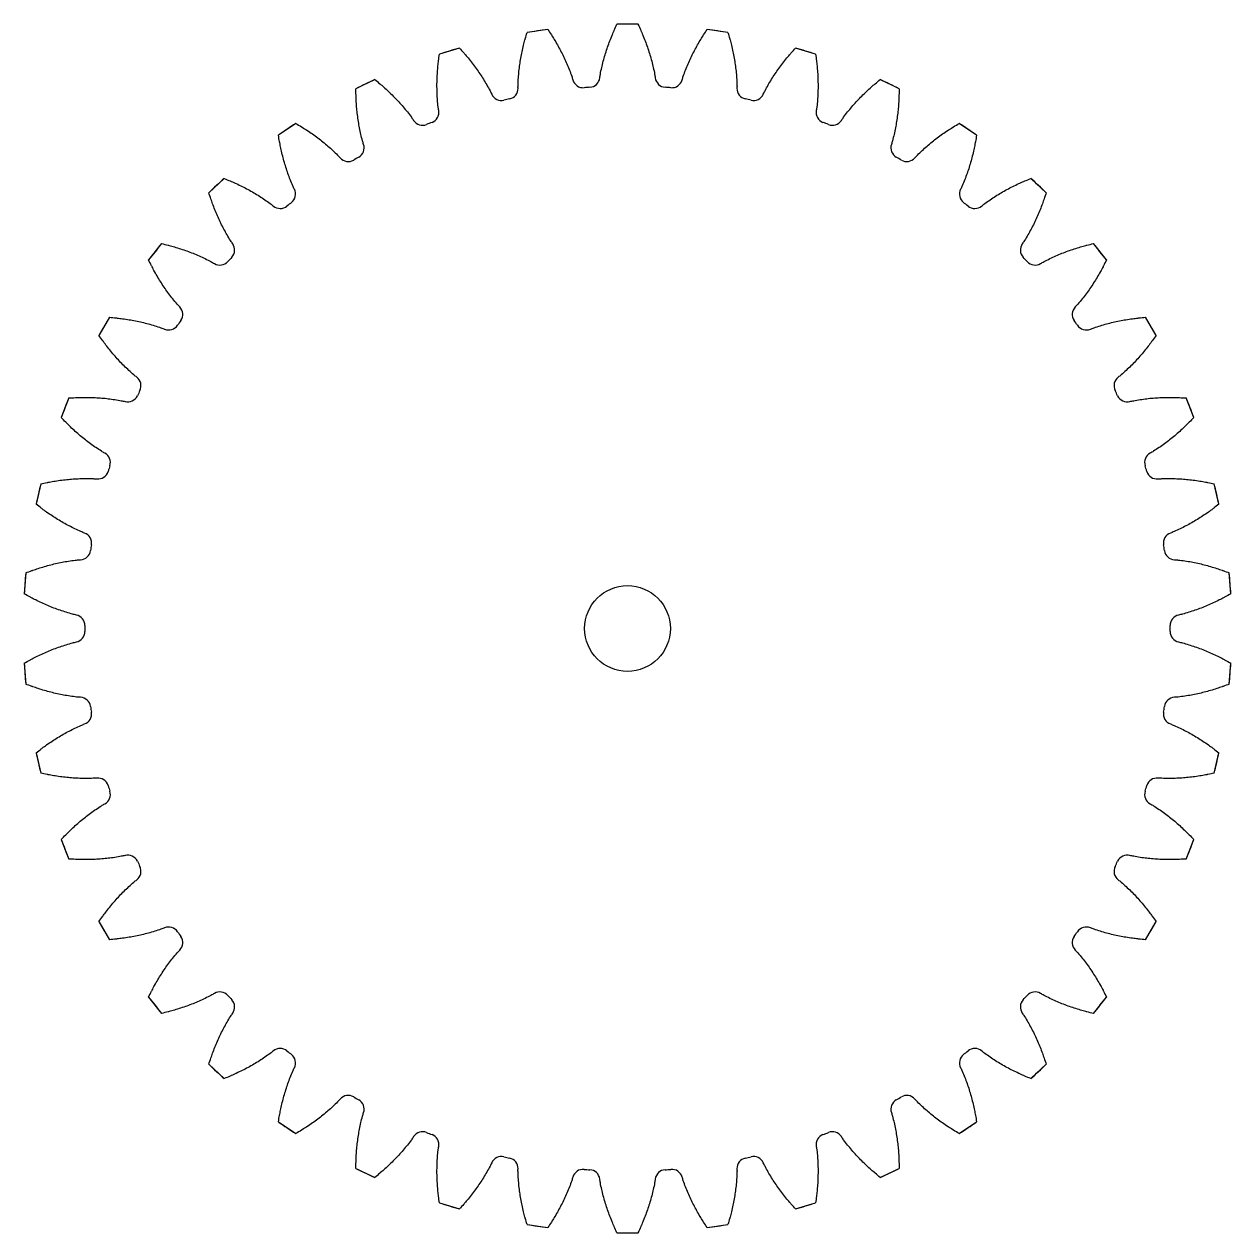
# Model space of a CAD drawing. Header units: inches. Extents: x 0.9 to 97.5, y -1.2 to 16.7.
# Drawn here: x 30.931 to 34.591, y 12.108 to 15.774 of the extents above; entities that cross this region are included whole.
import ezdxf

# ---------------------------------------------------------------- set-up
doc = ezdxf.new("R2010")
doc.units = ezdxf.units.IN
doc.header["$MEASUREMENT"] = 0

msp = doc.modelspace()

# ---------------------------------------------------------------- linework, layer by layer
at = {"color": 7, "linetype": 'Continuous'}
for p, q in [((32.793, 15.7742), (32.7293, 15.7742)), ((32.5194, 15.7585), (32.4565, 15.749)), ((33.0658, 15.749), (33.0029, 15.7585)), ((32.2513, 15.7021), (32.1904, 15.6834)), ((33.3319, 15.6834), (33.271, 15.7021)), ((31.9945, 15.6065), (31.9371, 15.5788)), ((33.5852, 15.5788), (33.5278, 15.6065)), ((31.7549, 15.4736), (31.7023, 15.4377)), ((33.8201, 15.4377), (33.7675, 15.4736)), ((31.5377, 15.3065), (31.491, 15.2632)), ((34.0313, 15.2632), (33.9846, 15.3065)), ((31.3479, 15.1089), (31.3082, 15.0591)), ((34.2142, 15.0591), (34.1745, 15.1089)), ((31.1896, 14.8852), (31.1578, 14.8301)), ((34.3646, 14.8301), (34.3327, 14.8852)), ((31.0665, 14.6405), (31.0432, 14.5812)), ((34.4791, 14.5812), (34.4559, 14.6405)), ((30.9812, 14.3801), (30.967, 14.318)), ((34.5553, 14.318), (34.5412, 14.3801)), ((30.9356, 14.1099), (30.9309, 14.0464)), ((34.5915, 14.0464), (34.5867, 14.1099)), ((30.9309, 13.8359), (30.9356, 13.7724)), ((34.5867, 13.7724), (34.5915, 13.8359)), ((30.967, 13.5643), (30.9812, 13.5022)), ((34.5412, 13.5022), (34.5553, 13.5643)), ((31.0432, 13.3011), (31.0665, 13.2418)), ((34.4559, 13.2418), (34.4791, 13.3011)), ((31.1578, 13.0522), (31.1896, 12.997)), ((34.3327, 12.997), (34.3646, 13.0522)), ((31.3082, 12.8231), (31.3479, 12.7733)), ((34.1745, 12.7733), (34.2142, 12.8231)), ((31.491, 12.6191), (31.5377, 12.5757)), ((33.9846, 12.5757), (34.0313, 12.6191)), ((31.7023, 12.4445), (31.7549, 12.4087)), ((33.7675, 12.4087), (33.8201, 12.4445)), ((31.9371, 12.3034), (31.9945, 12.2758)), ((33.5278, 12.2758), (33.5852, 12.3034)), ((32.1904, 12.1989), (32.2513, 12.1801)), ((33.271, 12.1801), (33.3319, 12.1989)), ((32.4565, 12.1333), (32.5194, 12.1238)), ((32.7293, 12.1081), (32.793, 12.1081)), ((33.0029, 12.1238), (33.0658, 12.1333))]:
    msp.add_line(p, q, dxfattribs=at)
msp.add_circle((32.7612, 13.9411), 0.13)
for centre, radius, start, end in [((32.7612, 13.9411), 1.8333, 89.005, 90.995), ((32.7612, 13.9411), 1.8333, 97.5764, 99.5664), ((32.7612, 13.9411), 1.8333, 80.4336, 82.4236), ((32.7612, 13.9411), 1.8333, 106.1478, 108.1379), ((32.7612, 13.9411), 1.8333, 71.8621, 73.8522), ((32.7612, 13.9411), 1.8333, 114.7193, 116.7093), ((32.6267, 15.6142), 0.0325, 196.0346, 274.5952), ((32.6448, 15.6156), 0.0325, 273.9762, 352.5368), ((32.8776, 15.6156), 0.0325, 187.4632, 266.0238), ((32.8956, 15.6142), 0.0325, 265.4048, 343.9654), ((32.7612, 13.9411), 1.8333, 63.2907, 65.2807), ((32.3788, 15.5755), 0.0325, 204.6061, 283.1667), ((32.7612, 13.9411), 1.646, 102.5476, 103.1667), ((32.3965, 15.5795), 0.0325, 282.5476, 1.1082), ((32.7612, 13.9411), 1.646, 93.9762, 94.5952), ((32.7612, 13.9411), 1.646, 85.4048, 86.0238), ((33.1258, 15.5795), 0.0325, 178.8918, 257.4524), ((32.7612, 13.9411), 1.646, 76.8333, 77.4524), ((33.1435, 15.5755), 0.0325, 256.8333, 335.3939), ((32.1564, 15.5069), 0.0325, 291.119, 9.6797), ((33.3659, 15.5069), 0.0325, 170.3203, 248.881), ((32.7612, 13.9411), 1.8333, 123.2907, 125.2807), ((32.1395, 15.5003), 0.0325, 213.1775, 291.7381), ((32.7612, 13.9411), 1.646, 111.119, 111.7381), ((32.7612, 13.9411), 1.646, 68.2619, 68.881), ((33.3828, 15.5003), 0.0325, 248.2619, 326.8225), ((32.7612, 13.9411), 1.8333, 54.7193, 56.7093), ((31.9298, 15.3993), 0.0325, 299.6905, 18.2511), ((33.5926, 15.3993), 0.0325, 161.7489, 240.3095), ((31.9141, 15.3902), 0.0325, 221.7489, 300.3095), ((32.7612, 13.9411), 1.646, 119.6905, 120.3095), ((32.7612, 13.9411), 1.646, 59.6905, 60.3095), ((33.6083, 15.3902), 0.0325, 239.6905, 318.2511), ((32.7612, 13.9411), 1.8333, 131.8621, 133.8522), ((32.7612, 13.9411), 1.8333, 46.1478, 48.1379), ((31.7217, 15.2591), 0.0325, 308.2619, 26.8225), ((33.8006, 15.2591), 0.0325, 153.1775, 231.7381), ((31.7076, 15.2478), 0.0325, 230.3203, 308.881), ((32.7612, 13.9411), 1.646, 128.2619, 128.881), ((32.7612, 13.9411), 1.646, 51.119, 51.7381), ((33.8148, 15.2478), 0.0325, 231.119, 309.6797), ((32.7612, 13.9411), 1.8333, 140.4336, 142.4236), ((31.5369, 15.0894), 0.0325, 316.8333, 35.3939), ((33.9854, 15.0894), 0.0325, 144.6061, 223.1667), ((32.7612, 13.9411), 1.8333, 37.5764, 39.5664), ((31.5246, 15.0761), 0.0325, 238.8918, 317.4524), ((32.7612, 13.9411), 1.646, 136.8333, 137.4524), ((32.7612, 13.9411), 1.646, 42.5476, 43.1667), ((33.9977, 15.0761), 0.0325, 222.5476, 301.1082), ((31.3795, 14.8941), 0.0325, 325.4048, 43.9654), ((34.1429, 14.8941), 0.0325, 136.0346, 214.5952), ((32.7612, 13.9411), 1.8333, 149.005, 150.995), ((31.3692, 14.8792), 0.0325, 247.4632, 326.0238), ((32.7612, 13.9411), 1.646, 145.4048, 146.0238), ((32.7612, 13.9411), 1.646, 33.9762, 34.5952), ((34.1531, 14.8792), 0.0325, 213.9762, 292.5368), ((32.7612, 13.9411), 1.8333, 29.005, 30.995), ((31.2528, 14.6776), 0.0325, 333.9762, 52.5368), ((34.2695, 14.6776), 0.0325, 127.4632, 206.0238), ((32.7612, 13.9411), 1.8333, 157.5764, 159.5664), ((31.245, 14.6612), 0.0325, 256.0346, 334.5952), ((32.7612, 13.9411), 1.646, 153.9762, 154.5952), ((32.7612, 13.9411), 1.646, 25.4048, 26.0238), ((34.2774, 14.6612), 0.0325, 205.4048, 283.9654), ((32.7612, 13.9411), 1.8333, 20.4336, 22.4236), ((31.1599, 14.4445), 0.0325, 342.5476, 61.1082), ((34.3624, 14.4445), 0.0325, 118.8918, 197.4524), ((31.1546, 14.4272), 0.0325, 264.6061, 343.1667), ((32.7612, 13.9411), 1.646, 162.5476, 163.1667), ((32.7612, 13.9411), 1.646, 16.8333, 17.4524), ((34.3677, 14.4272), 0.0325, 196.8333, 275.3939), ((32.7612, 13.9411), 1.8333, 166.1478, 168.1379), ((32.7612, 13.9411), 1.8333, 11.8621, 13.8522), ((31.1028, 14.2003), 0.0325, 351.119, 69.6797), ((34.4195, 14.2003), 0.0325, 110.3203, 188.881), ((32.7612, 13.9411), 1.646, 171.119, 171.7381), ((32.7612, 13.9411), 1.646, 8.2619, 8.881), ((31.1001, 14.1823), 0.0325, 273.1775, 351.7381), ((34.4222, 14.1823), 0.0325, 188.2619, 266.8225), ((32.7612, 13.9411), 1.8333, 174.7193, 176.7093), ((32.7612, 13.9411), 1.8333, 3.2907, 5.2807), ((31.0827, 13.9502), 0.0325, 359.6905, 78.2511), ((34.4396, 13.9502), 0.0325, 101.7489, 180.3095), ((32.7612, 13.9411), 1.646, 179.6905, 180.3095), ((32.7612, 13.9411), 1.646, 359.6905, 0.3095), ((31.0827, 13.9321), 0.0325, 281.7489, 0.3095), ((34.4396, 13.9321), 0.0325, 179.6905, 258.2511), ((32.7612, 13.9411), 1.8333, 183.2907, 185.2807), ((32.7612, 13.9411), 1.8333, 354.7193, 356.7093), ((31.1001, 13.6999), 0.0325, 8.2619, 86.8225), ((34.4222, 13.6999), 0.0325, 93.1775, 171.7381), ((31.1028, 13.682), 0.0325, 290.3203, 8.881), ((32.7612, 13.9411), 1.646, 188.2619, 188.881), ((34.4195, 13.682), 0.0325, 171.119, 249.6797), ((32.7612, 13.9411), 1.646, 351.119, 351.7381), ((32.7612, 13.9411), 1.8333, 191.8621, 193.8522), ((32.7612, 13.9411), 1.8333, 346.1478, 348.1379), ((31.1546, 13.4551), 0.0325, 16.8333, 95.3939), ((32.7612, 13.9411), 1.646, 196.8333, 197.4524), ((32.7612, 13.9411), 1.646, 342.5476, 343.1667), ((34.3677, 13.4551), 0.0325, 84.6061, 163.1667), ((31.1599, 13.4377), 0.0325, 298.8918, 17.4524), ((34.3624, 13.4377), 0.0325, 162.5476, 241.1082), ((32.7612, 13.9411), 1.8333, 200.4336, 202.4236), ((32.7612, 13.9411), 1.8333, 337.5764, 339.5664), ((31.245, 13.221), 0.0325, 25.4048, 103.9654), ((34.2774, 13.221), 0.0325, 76.0346, 154.5952), ((31.2528, 13.2047), 0.0325, 307.4632, 26.0238), ((32.7612, 13.9411), 1.646, 205.4048, 206.0238), ((34.2695, 13.2047), 0.0325, 153.9762, 232.5368), ((32.7612, 13.9411), 1.646, 333.9762, 334.5952), ((32.7612, 13.9411), 1.8333, 209.005, 210.995), ((31.3692, 13.0031), 0.0325, 33.9762, 112.5368), ((32.7612, 13.9411), 1.646, 213.9762, 214.5952), ((32.7612, 13.9411), 1.646, 325.4048, 326.0238), ((34.1531, 13.0031), 0.0325, 67.4632, 146.0238), ((32.7612, 13.9411), 1.8333, 329.005, 330.995), ((31.3795, 12.9881), 0.0325, 316.0346, 34.5952), ((34.1429, 12.9881), 0.0325, 145.4048, 223.9654), ((31.5246, 12.8061), 0.0325, 42.5476, 121.1082), ((33.9977, 12.8061), 0.0325, 58.8918, 137.4524), ((32.7612, 13.9411), 1.8333, 217.5764, 219.5664), ((32.7612, 13.9411), 1.646, 222.5476, 223.1667), ((31.5369, 12.7928), 0.0325, 324.6061, 43.1667), ((33.9854, 12.7928), 0.0325, 136.8333, 215.3939), ((32.7612, 13.9411), 1.646, 316.8333, 317.4524), ((32.7612, 13.9411), 1.8333, 320.4336, 322.4236), ((31.7076, 12.6345), 0.0325, 51.119, 129.6797), ((32.7612, 13.9411), 1.646, 231.119, 231.7381), ((32.7612, 13.9411), 1.646, 308.2619, 308.881), ((33.8148, 12.6345), 0.0325, 50.3203, 128.881), ((32.7612, 13.9411), 1.8333, 226.1478, 228.1379), ((31.7217, 12.6232), 0.0325, 333.1775, 51.7381), ((33.8006, 12.6232), 0.0325, 128.2619, 206.8225), ((32.7612, 13.9411), 1.8333, 311.8621, 313.8522), ((31.9141, 12.4921), 0.0325, 59.6905, 138.2511), ((32.7612, 13.9411), 1.646, 239.6905, 240.3095), ((31.9298, 12.483), 0.0325, 341.7489, 60.3095), ((33.5926, 12.483), 0.0325, 119.6905, 198.2511), ((32.7612, 13.9411), 1.646, 299.6905, 300.3095), ((33.6083, 12.4921), 0.0325, 41.7489, 120.3095), ((32.7612, 13.9411), 1.8333, 234.7193, 236.7093), ((32.7612, 13.9411), 1.8333, 303.2907, 305.2807), ((32.1395, 12.382), 0.0325, 68.2619, 146.8225), ((32.7612, 13.9411), 1.646, 248.2619, 248.881), ((32.1564, 12.3754), 0.0325, 350.3203, 68.881), ((33.3659, 12.3754), 0.0325, 111.119, 189.6797), ((32.7612, 13.9411), 1.646, 291.119, 291.7381), ((33.3828, 12.382), 0.0325, 33.1775, 111.7381), ((32.3788, 12.3068), 0.0325, 76.8333, 155.3939), ((32.7612, 13.9411), 1.646, 256.8333, 257.4524), ((32.3965, 12.3027), 0.0325, 358.8918, 77.4524), ((33.1258, 12.3027), 0.0325, 102.5476, 181.1082), ((32.7612, 13.9411), 1.646, 282.5476, 283.1667), ((33.1435, 12.3068), 0.0325, 24.6061, 103.1667), ((32.7612, 13.9411), 1.8333, 243.2907, 245.2807), ((32.6267, 12.268), 0.0325, 85.4048, 163.9654), ((32.7612, 13.9411), 1.646, 265.4048, 266.0238), ((32.6448, 12.2667), 0.0325, 7.4632, 86.0238), ((32.8776, 12.2667), 0.0325, 93.9762, 172.5368), ((32.7612, 13.9411), 1.646, 273.9762, 274.5952), ((32.8956, 12.268), 0.0325, 16.0346, 94.5952), ((32.7612, 13.9411), 1.8333, 294.7193, 296.7093), ((32.7612, 13.9411), 1.8333, 251.8621, 253.8522), ((32.7612, 13.9411), 1.8333, 286.1478, 288.1379), ((32.7612, 13.9411), 1.8333, 260.4336, 262.4236), ((32.7612, 13.9411), 1.8333, 269.005, 270.995), ((32.7612, 13.9411), 1.8333, 277.5764, 279.5664)]:
    msp.add_arc(centre, radius, start, end, dxfattribs=at)
for points, start_tangent, end_tangent in [([(32.7198, 15.7532), (32.721, 15.756), (32.7293, 15.7742)], (0.004627, 0.010581), (0.004916, 0.010449)), ([(32.793, 15.7742), (32.8013, 15.756), (32.8026, 15.7532)], (0.004916, -0.010449), (0.004627, -0.010581)), ([(32.4502, 15.7267), (32.451, 15.7298), (32.4565, 15.749)], (0.002998, 0.011152), (0.003304, 0.011065)), ([(32.5194, 15.7585), (32.5304, 15.7417), (32.532, 15.7391)], (0.006419, -0.0096), (0.006152, -0.009773)), ([(32.532, 15.7391), (32.5408, 15.7247), (32.5509, 15.7075), (32.5603, 15.6899), (32.5692, 15.672), (32.5774, 15.6538), (32.585, 15.6353), (32.5919, 15.6166), (32.5955, 15.6053)], (0.039559, -0.062844), (0.020518, -0.071392)), ([(32.677, 15.6114), (32.6788, 15.6231), (32.6829, 15.6426), (32.6876, 15.662), (32.6931, 15.6812), (32.6991, 15.7003), (32.7059, 15.7191), (32.7132, 15.7376), (32.7198, 15.7532)], (0.009648, 0.073652), (0.02975, 0.068038)), ([(32.8026, 15.7532), (32.8091, 15.7376), (32.8165, 15.7191), (32.8232, 15.7003), (32.8293, 15.6812), (32.8347, 15.662), (32.8394, 15.6426), (32.8435, 15.6231), (32.8453, 15.6114)], (0.02975, -0.068038), (0.009648, -0.073652)), ([(32.9269, 15.6053), (32.9304, 15.6166), (32.9374, 15.6353), (32.9449, 15.6538), (32.9532, 15.672), (32.962, 15.6899), (32.9715, 15.7075), (32.9815, 15.7247), (32.9903, 15.7391)], (0.020518, 0.071392), (0.039559, 0.062844)), ([(32.9903, 15.7391), (32.992, 15.7417), (33.0029, 15.7585)], (0.006152, 0.009773), (0.006419, 0.0096)), ([(33.0658, 15.749), (33.0713, 15.7298), (33.0722, 15.7267)], (0.003304, -0.011065), (0.002998, -0.011152)), ([(32.2513, 15.7021), (32.2646, 15.6872), (32.2666, 15.6849)], (0.007778, -0.008536), (0.00754, -0.008747)), ([(32.429, 15.5802), (32.4291, 15.592), (32.4302, 15.612), (32.432, 15.6318), (32.4345, 15.6517), (32.4377, 15.6714), (32.4415, 15.691), (32.446, 15.7104), (32.4502, 15.7267)], (-0.001437, 0.074268), (0.019277, 0.071712)), ([(33.0722, 15.7267), (33.0764, 15.7104), (33.0808, 15.691), (33.0847, 15.6714), (33.0879, 15.6517), (33.0904, 15.6318), (33.0922, 15.612), (33.0933, 15.592), (33.0933, 15.5802)], (0.019277, -0.071712), (-0.001437, -0.074268)), ([(33.2557, 15.6849), (33.2578, 15.6872), (33.271, 15.7021)], (0.00754, 0.008747), (0.007778, 0.008536)), ([(32.1884, 15.5124), (32.1867, 15.5241), (32.1848, 15.544), (32.1837, 15.5639), (32.1832, 15.5839), (32.1834, 15.6038), (32.1843, 15.6238), (32.1858, 15.6437), (32.1875, 15.6605)], (-0.01249, 0.073224), (0.008374, 0.073784)), ([(32.1875, 15.6605), (32.1879, 15.6636), (32.1904, 15.6834)], (0.001302, 0.011475), (0.001618, 0.011434)), ([(32.2666, 15.6849), (32.2775, 15.672), (32.2899, 15.6564), (32.3019, 15.6404), (32.3133, 15.624), (32.3242, 15.6072), (32.3344, 15.5901), (32.3441, 15.5726), (32.3493, 15.562)], (0.048483, -0.056246), (0.030929, -0.067536)), ([(33.1731, 15.562), (33.1783, 15.5726), (33.1879, 15.5901), (33.1981, 15.6072), (33.209, 15.624), (33.2204, 15.6404), (33.2324, 15.6564), (33.2449, 15.672), (33.2557, 15.6849)], (0.030929, 0.067536), (0.048483, 0.056246)), ([(33.3319, 15.6834), (33.3345, 15.6636), (33.3348, 15.6605)], (0.001618, -0.011434), (0.001302, -0.011475)), ([(33.3348, 15.6605), (33.3365, 15.6437), (33.3381, 15.6238), (33.3389, 15.6038), (33.3392, 15.5839), (33.3387, 15.5639), (33.3375, 15.544), (33.3356, 15.5241), (33.3339, 15.5124)], (0.008374, -0.073784), (-0.01249, -0.073224)), ([(31.9945, 15.6065), (32.0099, 15.5937), (32.0122, 15.5917)], (0.008963, -0.007281), (0.008759, -0.007526)), ([(32.0122, 15.5917), (32.0249, 15.5805), (32.0396, 15.567), (32.0538, 15.553), (32.0675, 15.5385), (32.0807, 15.5235), (32.0934, 15.5081), (32.1056, 15.4922), (32.1123, 15.4825)], (0.056325, -0.048392), (0.040649, -0.062172)), ([(33.41, 15.4825), (33.4168, 15.4922), (33.4289, 15.5081), (33.4416, 15.5235), (33.4548, 15.5385), (33.4685, 15.553), (33.4828, 15.567), (33.4974, 15.5805), (33.5101, 15.5917)], (0.040649, 0.062172), (0.056325, 0.048392)), ([(33.5101, 15.5917), (33.5125, 15.5937), (33.5278, 15.6065)], (0.008759, 0.007526), (0.008963, 0.007281)), ([(31.9377, 15.5558), (31.9376, 15.5589), (31.9371, 15.5788)], (-0.000422, 0.011541), (-0.000104, 0.011548)), ([(31.9606, 15.4094), (31.9572, 15.4208), (31.9524, 15.4402), (31.9483, 15.4597), (31.9448, 15.4794), (31.942, 15.4991), (31.9399, 15.519), (31.9385, 15.5389), (31.9377, 15.5558)], (-0.023264, 0.070545), (-0.002717, 0.074208)), ([(33.5847, 15.5558), (33.5839, 15.5389), (33.5824, 15.519), (33.5803, 15.4991), (33.5775, 15.4794), (33.5741, 15.4597), (33.5699, 15.4402), (33.5651, 15.4208), (33.5617, 15.4094)], (-0.002717, -0.074208), (-0.023264, -0.070545)), ([(33.5852, 15.5788), (33.5848, 15.5589), (33.5847, 15.5558)], (-0.000104, -0.011548), (-0.000422, -0.011541)), ([(31.7549, 15.4736), (31.772, 15.4633), (31.7746, 15.4616)], (0.009948, -0.005864), (0.009783, -0.006136)), ([(33.7477, 15.4616), (33.7504, 15.4633), (33.7675, 15.4736)], (0.009783, 0.006136), (0.009948, 0.005864)), ([(31.7062, 15.415), (31.7056, 15.4181), (31.7023, 15.4377)], (-0.002138, 0.011349), (-0.001824, 0.011403)), ([(31.7746, 15.4616), (31.7888, 15.4525), (31.8053, 15.4413), (31.8215, 15.4295), (31.8372, 15.4172), (31.8525, 15.4044), (31.8674, 15.3911), (31.8817, 15.3772), (31.8898, 15.3686)], (0.062908, -0.039457), (0.049462, -0.055419)), ([(33.6325, 15.3686), (33.6406, 15.3772), (33.655, 15.3911), (33.6698, 15.4044), (33.6851, 15.4172), (33.7009, 15.4295), (33.717, 15.4413), (33.7335, 15.4525), (33.7477, 15.4616)], (0.049462, 0.055419), (0.062908, 0.039457)), ([(33.8201, 15.4377), (33.8167, 15.4181), (33.8161, 15.415)], (-0.001824, -0.011403), (-0.002138, -0.011349)), ([(31.7507, 15.2737), (31.7457, 15.2844), (31.738, 15.3029), (31.731, 15.3216), (31.7247, 15.3405), (31.719, 15.3597), (31.7139, 15.379), (31.7095, 15.3985), (31.7062, 15.415)], (-0.033518, 0.066289), (-0.013746, 0.072975)), ([(33.8161, 15.415), (33.8128, 15.3985), (33.8084, 15.379), (33.8034, 15.3597), (33.7977, 15.3405), (33.7913, 15.3216), (33.7843, 15.3029), (33.7767, 15.2844), (33.7716, 15.2737)], (-0.013746, -0.072975), (-0.033518, -0.066289)), ([(31.5377, 15.3065), (31.5561, 15.2988), (31.559, 15.2976)], (0.010711, -0.004316), (0.010589, -0.00461)), ([(31.559, 15.2976), (31.5744, 15.2907), (31.5924, 15.2821), (31.6101, 15.2728), (31.6275, 15.263), (31.6446, 15.2526), (31.6612, 15.2417), (31.6775, 15.2301), (31.6868, 15.2227)], (0.068086, -0.02964), (0.057169, -0.047428)), ([(33.8355, 15.2227), (33.8448, 15.2301), (33.8611, 15.2417), (33.8778, 15.2526), (33.8948, 15.263), (33.9122, 15.2728), (33.9299, 15.2821), (33.9479, 15.2907), (33.9633, 15.2976)], (0.057169, 0.047428), (0.068086, 0.02964)), ([(33.9633, 15.2976), (33.9662, 15.2988), (33.9846, 15.3065)], (0.010589, 0.00461), (0.010711, 0.004316)), ([(31.4983, 15.2413), (31.4973, 15.2442), (31.491, 15.2632)], (-0.003805, 0.010903), (-0.003503, 0.011004)), ([(34.0313, 15.2632), (34.025, 15.2442), (34.024, 15.2413)], (-0.003503, -0.011004), (-0.003805, -0.010903)), ([(31.5634, 15.1083), (31.5568, 15.1181), (31.5465, 15.1352), (31.5368, 15.1526), (31.5277, 15.1704), (31.5192, 15.1885), (31.5113, 15.2068), (31.5041, 15.2254), (31.4983, 15.2413)], (-0.043023, 0.060553), (-0.024469, 0.070111)), ([(34.024, 15.2413), (34.0183, 15.2254), (34.011, 15.2068), (34.0031, 15.1885), (33.9947, 15.1704), (33.9856, 15.1526), (33.9759, 15.1352), (33.9655, 15.1181), (33.9589, 15.1083)], (-0.024469, -0.070111), (-0.043023, -0.060553)), ([(31.3479, 15.1089), (31.3672, 15.1041), (31.3703, 15.1033)], (0.011235, -0.002671), (0.011157, -0.00298)), ([(34.1521, 15.1033), (34.1551, 15.1041), (34.1745, 15.1089)], (0.011157, 0.00298), (0.011235, 0.002671)), ([(31.3703, 15.1033), (31.3865, 15.0987), (31.4056, 15.0929), (31.4245, 15.0864), (31.4432, 15.0793), (31.4616, 15.0716), (31.4797, 15.0632), (31.4975, 15.0542), (31.5078, 15.0483)], (0.071743, -0.019161), (0.063599, -0.038378)), ([(34.0145, 15.0483), (34.0248, 15.0542), (34.0426, 15.0632), (34.0608, 15.0716), (34.0792, 15.0793), (34.0978, 15.0864), (34.1167, 15.0929), (34.1358, 15.0987), (34.1521, 15.1033)], (0.063599, 0.038378), (0.071743, 0.019161)), ([(31.3187, 15.0386), (31.3172, 15.0413), (31.3082, 15.0591)], (-0.005388, 0.010214), (-0.005104, 0.010359)), ([(31.4028, 14.9167), (31.3948, 14.9254), (31.3821, 14.9408), (31.3699, 14.9566), (31.3582, 14.9728), (31.3471, 14.9894), (31.3366, 15.0064), (31.3267, 15.0237), (31.3187, 15.0386)], (-0.051568, 0.053465), (-0.034645, 0.065681)), ([(34.2037, 15.0386), (34.1956, 15.0237), (34.1857, 15.0064), (34.1752, 14.9894), (34.1641, 14.9728), (34.1525, 14.9566), (34.1403, 14.9408), (34.1275, 14.9254), (34.1195, 14.9167)], (-0.034645, -0.065681), (-0.051568, -0.053465)), ([(34.2142, 15.0591), (34.2051, 15.0413), (34.2037, 15.0386)], (-0.005104, -0.010359), (-0.005388, -0.010214)), ([(31.1896, 14.8852), (31.2095, 14.8833), (31.2126, 14.883)], (0.011507, -0.000967), (0.011477, -0.001284)), ([(31.2126, 14.883), (31.2293, 14.8809), (31.2491, 14.878), (31.2687, 14.8744), (31.2882, 14.8702), (31.3076, 14.8653), (31.3268, 14.8597), (31.3457, 14.8534), (31.3568, 14.8491)], (0.073798, -0.008255), (0.068609, -0.02847)), ([(34.1656, 14.8491), (34.1766, 14.8534), (34.1956, 14.8597), (34.2147, 14.8653), (34.2341, 14.8702), (34.2536, 14.8744), (34.2733, 14.878), (34.293, 14.8809), (34.3097, 14.883)], (0.068609, 0.02847), (0.073798, 0.008255)), ([(34.3097, 14.883), (34.3128, 14.8833), (34.3327, 14.8852)], (0.011477, 0.001284), (0.011507, 0.000967)), ([(31.1712, 14.8113), (31.1694, 14.8138), (31.1578, 14.8301)], (-0.00685, 0.009297), (-0.006591, 0.009482)), ([(34.3646, 14.8301), (34.353, 14.8138), (34.3511, 14.8113)], (-0.006591, -0.009482), (-0.00685, -0.009297)), ([(31.2726, 14.7034), (31.2634, 14.7108), (31.2485, 14.7241), (31.2341, 14.7379), (31.2201, 14.7522), (31.2067, 14.767), (31.1938, 14.7822), (31.1814, 14.7978), (31.1712, 14.8113)], (-0.05896, 0.045182), (-0.044048, 0.059784)), ([(34.3511, 14.8113), (34.341, 14.7978), (34.3286, 14.7822), (34.3156, 14.767), (34.3022, 14.7522), (34.2883, 14.7379), (34.2738, 14.7241), (34.2589, 14.7108), (34.2497, 14.7034)], (-0.044048, -0.059784), (-0.05896, -0.045182)), ([(31.0665, 14.6405), (31.0864, 14.6415), (31.0895, 14.6417)], (0.011523, 0.000759), (0.01154, 0.000441)), ([(31.0895, 14.6417), (31.1064, 14.6421), (31.1263, 14.6422), (31.1463, 14.6415), (31.1662, 14.6403), (31.1861, 14.6383), (31.2059, 14.6356), (31.2256, 14.6322), (31.2371, 14.6297)], (0.074204, 0.002837), (0.072086, -0.017927)), ([(34.2852, 14.6297), (34.2968, 14.6322), (34.3164, 14.6356), (34.3362, 14.6383), (34.3561, 14.6403), (34.376, 14.6415), (34.396, 14.6422), (34.416, 14.6421), (34.4328, 14.6417)], (0.072086, 0.017927), (0.074204, -0.002837)), ([(34.4328, 14.6417), (34.4359, 14.6415), (34.4559, 14.6405)], (0.01154, -0.000441), (0.011523, -0.000759)), ([(31.0593, 14.5646), (31.0571, 14.5668), (31.0432, 14.5812)], (-0.008159, 0.008173), (-0.007931, 0.008394)), ([(31.1756, 14.473), (31.1654, 14.479), (31.1487, 14.4899), (31.1324, 14.5014), (31.1165, 14.5135), (31.101, 14.5261), (31.0859, 14.5392), (31.0713, 14.5528), (31.0593, 14.5646)], (-0.065036, 0.03589), (-0.052466, 0.052551)), ([(34.4631, 14.5646), (34.451, 14.5528), (34.4364, 14.5392), (34.4214, 14.5261), (34.4059, 14.5135), (34.39, 14.5014), (34.3736, 14.4899), (34.3569, 14.479), (34.3467, 14.473)], (-0.052466, -0.052551), (-0.065036, -0.03589)), ([(34.4791, 14.5812), (34.4653, 14.5668), (34.4631, 14.5646)], (-0.007931, -0.008394), (-0.008159, -0.008173)), ([(30.9812, 14.3801), (31.0007, 14.3841), (31.0038, 14.3847)], (0.011281, 0.002468), (0.011345, 0.002156)), ([(31.0038, 14.3847), (31.0204, 14.3877), (31.0401, 14.3907), (31.0599, 14.393), (31.0798, 14.3947), (31.0998, 14.3957), (31.1197, 14.3961), (31.1397, 14.3957), (31.1515, 14.3948)], (0.072952, 0.013864), (0.073953, -0.006983)), ([(34.3708, 14.3948), (34.3826, 14.3957), (34.4026, 14.3961), (34.4226, 14.3957), (34.4425, 14.3947), (34.4624, 14.393), (34.4822, 14.3907), (34.502, 14.3877), (34.5186, 14.3847)], (0.073953, 0.006983), (0.072952, -0.013864)), ([(34.5186, 14.3847), (34.5216, 14.3841), (34.5412, 14.3801)], (0.011345, -0.002156), (0.011281, -0.002468)), ([(30.9854, 14.304), (30.9829, 14.3059), (30.967, 14.318)], (-0.009286, 0.006865), (-0.009093, 0.007118)), ([(31.1141, 14.2307), (31.1031, 14.2351), (31.0849, 14.2434), (31.0671, 14.2524), (31.0495, 14.2619), (31.0323, 14.2721), (31.0155, 14.2829), (30.999, 14.2941), (30.9854, 14.304)], (-0.069659, 0.025796), (-0.059712, 0.044144)), ([(34.537, 14.304), (34.5233, 14.2941), (34.5068, 14.2829), (34.49, 14.2721), (34.4728, 14.2619), (34.4553, 14.2524), (34.4374, 14.2434), (34.4193, 14.2351), (34.4083, 14.2307)], (-0.059712, -0.044144), (-0.069659, -0.025796)), ([(34.5553, 14.318), (34.5395, 14.3059), (34.537, 14.304)], (-0.009093, -0.007118), (-0.009286, -0.006865)), ([(30.9356, 14.1099), (30.9544, 14.1168), (30.9573, 14.1178)], (0.010787, 0.004122), (0.010897, 0.003823)), ([(30.9573, 14.1178), (30.9733, 14.1232), (30.9923, 14.1291), (31.0116, 14.1344), (31.031, 14.1391), (31.0506, 14.1431), (31.0703, 14.1463), (31.0901, 14.1489), (31.1019, 14.1499)], (0.070071, 0.024583), (0.074167, 0.004117)), ([(34.4204, 14.1499), (34.4322, 14.1489), (34.4521, 14.1463), (34.4718, 14.1431), (34.4913, 14.1391), (34.5107, 14.1344), (34.53, 14.1291), (34.5491, 14.1232), (34.565, 14.1178)], (0.074167, -0.004117), (0.070071, -0.024583)), ([(34.565, 14.1178), (34.568, 14.1168), (34.5867, 14.1099)], (0.010897, -0.003823), (0.010787, -0.004122)), ([(30.9511, 14.0353), (30.9484, 14.0367), (30.9309, 14.0464)], (-0.010206, 0.005404), (-0.010053, 0.005683)), ([(34.5915, 14.0464), (34.574, 14.0367), (34.5712, 14.0353)], (-0.010053, -0.005683), (-0.010206, -0.005404)), ([(31.0893, 13.982), (31.0778, 13.9847), (31.0586, 13.9902), (31.0396, 13.9964), (31.0208, 14.0033), (31.0023, 14.0107), (30.9841, 14.0189), (30.9661, 14.0276), (30.9511, 14.0353)], (-0.072725, 0.015125), (-0.065625, 0.034752)), ([(34.5712, 14.0353), (34.5562, 14.0276), (34.5383, 14.0189), (34.52, 14.0107), (34.5015, 14.0033), (34.4827, 13.9964), (34.4638, 13.9902), (34.4446, 13.9847), (34.433, 13.982)], (-0.065625, -0.034752), (-0.072725, -0.015125)), ([(30.9511, 13.847), (30.9661, 13.8547), (30.9841, 13.8634), (31.0023, 13.8715), (31.0208, 13.879), (31.0396, 13.8858), (31.0586, 13.892), (31.0778, 13.8975), (31.0893, 13.9002)], (0.065625, 0.034752), (0.072725, 0.015125)), ([(34.433, 13.9002), (34.4446, 13.8975), (34.4638, 13.892), (34.4827, 13.8858), (34.5015, 13.879), (34.52, 13.8715), (34.5383, 13.8634), (34.5562, 13.8547), (34.5712, 13.847)], (0.072725, -0.015125), (0.065625, -0.034752)), ([(30.9309, 13.8359), (30.9484, 13.8455), (30.9511, 13.847)], (0.010053, 0.005683), (0.010206, 0.005404)), ([(34.5712, 13.847), (34.574, 13.8455), (34.5915, 13.8359)], (0.010206, -0.005404), (0.010053, -0.005683)), ([(30.9573, 13.7644), (30.9544, 13.7655), (30.9356, 13.7724)], (-0.010897, 0.003823), (-0.010787, 0.004122)), ([(31.1019, 13.7324), (31.0901, 13.7333), (31.0703, 13.7359), (31.0506, 13.7392), (31.031, 13.7432), (31.0116, 13.7478), (30.9923, 13.7531), (30.9733, 13.759), (30.9573, 13.7644)], (-0.074167, 0.004117), (-0.070071, 0.024583)), ([(34.565, 13.7644), (34.5491, 13.759), (34.53, 13.7531), (34.5107, 13.7478), (34.4913, 13.7432), (34.4718, 13.7392), (34.4521, 13.7359), (34.4322, 13.7333), (34.4204, 13.7324)], (-0.070071, -0.024583), (-0.074167, -0.004117)), ([(34.5867, 13.7724), (34.568, 13.7655), (34.565, 13.7644)], (-0.010787, -0.004122), (-0.010897, -0.003823)), ([(30.9854, 13.5783), (30.999, 13.5881), (31.0155, 13.5994), (31.0323, 13.6101), (31.0495, 13.6203), (31.0671, 13.6299), (31.0849, 13.6388), (31.1031, 13.6471), (31.1141, 13.6515)], (0.059712, 0.044144), (0.069659, 0.025796)), ([(34.4083, 13.6515), (34.4193, 13.6471), (34.4374, 13.6388), (34.4553, 13.6299), (34.4728, 13.6203), (34.49, 13.6101), (34.5068, 13.5994), (34.5233, 13.5881), (34.537, 13.5783)], (0.069659, -0.025796), (0.059712, -0.044144)), ([(30.967, 13.5643), (30.9829, 13.5764), (30.9854, 13.5783)], (0.009093, 0.007118), (0.009286, 0.006865)), ([(34.537, 13.5783), (34.5395, 13.5764), (34.5553, 13.5643)], (0.009286, -0.006865), (0.009093, -0.007118)), ([(31.0038, 13.4976), (31.0007, 13.4982), (30.9812, 13.5022)], (-0.011345, 0.002156), (-0.011281, 0.002468)), ([(31.1515, 13.4874), (31.1397, 13.4866), (31.1197, 13.4862), (31.0998, 13.4865), (31.0798, 13.4875), (31.0599, 13.4892), (31.0401, 13.4916), (31.0204, 13.4946), (31.0038, 13.4976)], (-0.073953, -0.006983), (-0.072952, 0.013864)), ([(34.5186, 13.4976), (34.502, 13.4946), (34.4822, 13.4916), (34.4624, 13.4892), (34.4425, 13.4875), (34.4226, 13.4865), (34.4026, 13.4862), (34.3826, 13.4866), (34.3708, 13.4874)], (-0.072952, -0.013864), (-0.073953, 0.006983)), ([(34.5412, 13.5022), (34.5216, 13.4982), (34.5186, 13.4976)], (-0.011281, -0.002468), (-0.011345, -0.002156)), ([(31.0593, 13.3176), (31.0713, 13.3294), (31.0859, 13.343), (31.101, 13.3562), (31.1165, 13.3688), (31.1324, 13.3809), (31.1487, 13.3924), (31.1654, 13.4033), (31.1756, 13.4093)], (0.052466, 0.052551), (0.065036, 0.03589)), ([(34.3467, 13.4093), (34.3569, 13.4033), (34.3736, 13.3924), (34.39, 13.3809), (34.4059, 13.3688), (34.4214, 13.3562), (34.4364, 13.343), (34.451, 13.3294), (34.4631, 13.3176)], (0.065036, -0.03589), (0.052466, -0.052551)), ([(31.0432, 13.3011), (31.0571, 13.3154), (31.0593, 13.3176)], (0.007931, 0.008394), (0.008159, 0.008173)), ([(34.4631, 13.3176), (34.4653, 13.3154), (34.4791, 13.3011)], (0.008159, -0.008173), (0.007931, -0.008394)), ([(31.0895, 13.2406), (31.0864, 13.2407), (31.0665, 13.2418)], (-0.01154, 0.000441), (-0.011523, 0.000759)), ([(31.2371, 13.2526), (31.2256, 13.25), (31.2059, 13.2466), (31.1861, 13.244), (31.1662, 13.242), (31.1463, 13.2407), (31.1263, 13.2401), (31.1064, 13.2401), (31.0895, 13.2406)], (-0.072086, -0.017927), (-0.074204, 0.002837)), ([(34.4328, 13.2406), (34.416, 13.2401), (34.396, 13.2401), (34.376, 13.2407), (34.3561, 13.242), (34.3362, 13.244), (34.3164, 13.2466), (34.2968, 13.25), (34.2852, 13.2526)], (-0.074204, -0.002837), (-0.072086, 0.017927)), ([(34.4559, 13.2418), (34.4359, 13.2407), (34.4328, 13.2406)], (-0.011523, -0.000759), (-0.01154, -0.000441)), ([(31.1712, 13.071), (31.1814, 13.0844), (31.1938, 13.1), (31.2067, 13.1153), (31.2201, 13.1301), (31.2341, 13.1444), (31.2485, 13.1582), (31.2634, 13.1715), (31.2726, 13.1789)], (0.044048, 0.059784), (0.05896, 0.045182)), ([(34.2497, 13.1789), (34.2589, 13.1715), (34.2738, 13.1582), (34.2883, 13.1444), (34.3022, 13.1301), (34.3156, 13.1153), (34.3286, 13.1), (34.341, 13.0844), (34.3511, 13.071)], (0.05896, -0.045182), (0.044048, -0.059784)), ([(31.1578, 13.0522), (31.1694, 13.0684), (31.1712, 13.071)], (0.006591, 0.009482), (0.00685, 0.009297)), ([(34.3511, 13.071), (34.353, 13.0684), (34.3646, 13.0522)], (0.00685, -0.009297), (0.006591, -0.009482)), ([(31.3568, 13.0331), (31.3457, 13.0289), (31.3268, 13.0226), (31.3076, 13.017), (31.2882, 13.0121), (31.2687, 13.0079), (31.2491, 13.0043), (31.2293, 13.0013), (31.2126, 12.9993)], (-0.068609, -0.02847), (-0.073798, -0.008255)), ([(34.3097, 12.9993), (34.293, 13.0013), (34.2733, 13.0043), (34.2536, 13.0079), (34.2341, 13.0121), (34.2147, 13.017), (34.1956, 13.0226), (34.1766, 13.0289), (34.1656, 13.0331)], (-0.073798, 0.008255), (-0.068609, 0.02847)), ([(31.2126, 12.9993), (31.2095, 12.9989), (31.1896, 12.997)], (-0.011477, -0.001284), (-0.011507, -0.000967)), ([(34.3327, 12.997), (34.3128, 12.9989), (34.3097, 12.9993)], (-0.011507, 0.000967), (-0.011477, 0.001284)), ([(31.3187, 12.8437), (31.3267, 12.8585), (31.3366, 12.8758), (31.3471, 12.8928), (31.3582, 12.9094), (31.3699, 12.9257), (31.3821, 12.9415), (31.3948, 12.9568), (31.4028, 12.9656)], (0.034645, 0.065681), (0.051568, 0.053465)), ([(34.1195, 12.9656), (34.1275, 12.9568), (34.1403, 12.9415), (34.1525, 12.9257), (34.1641, 12.9094), (34.1752, 12.8928), (34.1857, 12.8758), (34.1956, 12.8585), (34.2037, 12.8437)], (0.051568, -0.053465), (0.034645, -0.065681)), ([(31.3082, 12.8231), (31.3172, 12.8409), (31.3187, 12.8437)], (0.005104, 0.010359), (0.005388, 0.010214)), ([(31.5078, 12.8339), (31.4975, 12.8281), (31.4797, 12.8191), (31.4616, 12.8107), (31.4432, 12.8029), (31.4245, 12.7958), (31.4056, 12.7894), (31.3865, 12.7835), (31.3703, 12.779)], (-0.063599, -0.038378), (-0.071743, -0.019161)), ([(34.1521, 12.779), (34.1358, 12.7835), (34.1167, 12.7894), (34.0978, 12.7958), (34.0792, 12.8029), (34.0608, 12.8107), (34.0426, 12.8191), (34.0248, 12.8281), (34.0145, 12.8339)], (-0.071743, 0.019161), (-0.063599, 0.038378)), ([(34.2037, 12.8437), (34.2051, 12.8409), (34.2142, 12.8231)], (0.005388, -0.010214), (0.005104, -0.010359)), ([(31.3703, 12.779), (31.3672, 12.7782), (31.3479, 12.7733)], (-0.011157, -0.00298), (-0.011235, -0.002671)), ([(31.4983, 12.641), (31.5041, 12.6568), (31.5113, 12.6754), (31.5192, 12.6938), (31.5277, 12.7119), (31.5368, 12.7296), (31.5465, 12.7471), (31.5568, 12.7642), (31.5634, 12.774)], (0.024469, 0.070111), (0.043023, 0.060553)), ([(33.9589, 12.774), (33.9655, 12.7642), (33.9759, 12.7471), (33.9856, 12.7296), (33.9947, 12.7119), (34.0031, 12.6938), (34.011, 12.6754), (34.0183, 12.6568), (34.024, 12.641)], (0.043023, -0.060553), (0.024469, -0.070111)), ([(34.1745, 12.7733), (34.1551, 12.7782), (34.1521, 12.779)], (-0.011235, 0.002671), (-0.011157, 0.00298)), ([(31.6868, 12.6595), (31.6775, 12.6522), (31.6612, 12.6406), (31.6446, 12.6296), (31.6275, 12.6192), (31.6101, 12.6094), (31.5924, 12.6002), (31.5744, 12.5916), (31.559, 12.5847)], (-0.057169, -0.047428), (-0.068086, -0.02964)), ([(33.9633, 12.5847), (33.9479, 12.5916), (33.9299, 12.6002), (33.9122, 12.6094), (33.8948, 12.6192), (33.8778, 12.6296), (33.8611, 12.6406), (33.8448, 12.6522), (33.8355, 12.6595)], (-0.068086, 0.02964), (-0.057169, 0.047428)), ([(31.491, 12.6191), (31.4973, 12.638), (31.4983, 12.641)], (0.003503, 0.011004), (0.003805, 0.010903)), ([(34.024, 12.641), (34.025, 12.638), (34.0313, 12.6191)], (0.003805, -0.010903), (0.003503, -0.011004)), ([(31.559, 12.5847), (31.5561, 12.5834), (31.5377, 12.5757)], (-0.010589, -0.00461), (-0.010711, -0.004316)), ([(31.7062, 12.4673), (31.7095, 12.4838), (31.7139, 12.5033), (31.719, 12.5226), (31.7247, 12.5417), (31.731, 12.5607), (31.738, 12.5794), (31.7457, 12.5978), (31.7507, 12.6085)], (0.013746, 0.072975), (0.033518, 0.066289)), ([(33.7716, 12.6085), (33.7767, 12.5978), (33.7843, 12.5794), (33.7913, 12.5607), (33.7977, 12.5417), (33.8034, 12.5226), (33.8084, 12.5033), (33.8128, 12.4838), (33.8161, 12.4673)], (0.033518, -0.066289), (0.013746, -0.072975)), ([(33.9846, 12.5757), (33.9662, 12.5834), (33.9633, 12.5847)], (-0.010711, 0.004316), (-0.010589, 0.00461)), ([(31.8898, 12.5137), (31.8817, 12.5051), (31.8674, 12.4912), (31.8525, 12.4778), (31.8372, 12.465), (31.8215, 12.4527), (31.8053, 12.441), (31.7888, 12.4298), (31.7746, 12.4206)], (-0.049462, -0.055419), (-0.062908, -0.039457)), ([(33.7477, 12.4206), (33.7335, 12.4298), (33.717, 12.441), (33.7009, 12.4527), (33.6851, 12.465), (33.6698, 12.4778), (33.655, 12.4912), (33.6406, 12.5051), (33.6325, 12.5137)], (-0.062908, 0.039457), (-0.049462, 0.055419)), ([(31.7023, 12.4445), (31.7056, 12.4642), (31.7062, 12.4673)], (0.001824, 0.011403), (0.002138, 0.011349)), ([(31.9377, 12.3265), (31.9385, 12.3433), (31.9399, 12.3633), (31.942, 12.3831), (31.9448, 12.4029), (31.9483, 12.4226), (31.9524, 12.4421), (31.9572, 12.4615), (31.9606, 12.4728)], (0.002717, 0.074208), (0.023264, 0.070545)), ([(33.5617, 12.4728), (33.5651, 12.4615), (33.5699, 12.4421), (33.5741, 12.4226), (33.5775, 12.4029), (33.5803, 12.3831), (33.5824, 12.3633), (33.5839, 12.3433), (33.5847, 12.3265)], (0.023264, -0.070545), (0.002717, -0.074208)), ([(33.8161, 12.4673), (33.8167, 12.4642), (33.8201, 12.4445)], (0.002138, -0.011349), (0.001824, -0.011403)), ([(31.7746, 12.4206), (31.772, 12.419), (31.7549, 12.4087)], (-0.009783, -0.006136), (-0.009948, -0.005864)), ([(32.1123, 12.3998), (32.1056, 12.39), (32.0934, 12.3742), (32.0807, 12.3588), (32.0675, 12.3438), (32.0538, 12.3293), (32.0396, 12.3153), (32.0249, 12.3017), (32.0122, 12.2906)], (-0.040649, -0.062172), (-0.056325, -0.048392)), ([(33.5101, 12.2906), (33.4974, 12.3017), (33.4828, 12.3153), (33.4685, 12.3293), (33.4548, 12.3438), (33.4416, 12.3588), (33.4289, 12.3742), (33.4168, 12.39), (33.41, 12.3998)], (-0.056325, 0.048392), (-0.040649, 0.062172)), ([(33.7675, 12.4087), (33.7504, 12.419), (33.7477, 12.4206)], (-0.009948, 0.005864), (-0.009783, 0.006136)), ([(32.1875, 12.2218), (32.1858, 12.2386), (32.1843, 12.2585), (32.1834, 12.2784), (32.1832, 12.2984), (32.1837, 12.3184), (32.1848, 12.3383), (32.1867, 12.3582), (32.1884, 12.3699)], (-0.008374, 0.073784), (0.01249, 0.073224)), ([(33.3339, 12.3699), (33.3356, 12.3582), (33.3375, 12.3383), (33.3387, 12.3184), (33.3392, 12.2984), (33.3389, 12.2784), (33.3381, 12.2585), (33.3365, 12.2386), (33.3348, 12.2218)], (0.01249, -0.073224), (-0.008374, -0.073784)), ([(31.9371, 12.3034), (31.9376, 12.3234), (31.9377, 12.3265)], (0.000104, 0.011548), (0.000422, 0.011541)), ([(32.3493, 12.3203), (32.3441, 12.3096), (32.3344, 12.2922), (32.3242, 12.275), (32.3133, 12.2582), (32.3019, 12.2419), (32.2899, 12.2259), (32.2775, 12.2103), (32.2666, 12.1974)], (-0.030929, -0.067536), (-0.048483, -0.056246)), ([(33.2557, 12.1974), (33.2449, 12.2103), (33.2324, 12.2259), (33.2204, 12.2419), (33.209, 12.2582), (33.1981, 12.275), (33.1879, 12.2922), (33.1783, 12.3096), (33.1731, 12.3203)], (-0.048483, 0.056246), (-0.030929, 0.067536)), ([(33.5847, 12.3265), (33.5848, 12.3234), (33.5852, 12.3034)], (0.000422, -0.011541), (0.000104, -0.011548)), ([(32.0122, 12.2906), (32.0099, 12.2886), (31.9945, 12.2758)], (-0.008759, -0.007526), (-0.008963, -0.007281)), ([(32.4502, 12.1555), (32.446, 12.1718), (32.4415, 12.1913), (32.4377, 12.2109), (32.4345, 12.2306), (32.432, 12.2504), (32.4302, 12.2703), (32.4291, 12.2902), (32.429, 12.3021)], (-0.019277, 0.071712), (0.001437, 0.074268)), ([(33.0933, 12.3021), (33.0933, 12.2902), (33.0922, 12.2703), (33.0904, 12.2504), (33.0879, 12.2306), (33.0847, 12.2109), (33.0808, 12.1913), (33.0764, 12.1718), (33.0722, 12.1555)], (0.001437, -0.074268), (-0.019277, -0.071712)), ([(33.5278, 12.2758), (33.5125, 12.2886), (33.5101, 12.2906)], (-0.008963, 0.007281), (-0.008759, 0.007526)), ([(32.5955, 12.277), (32.5919, 12.2657), (32.585, 12.247), (32.5774, 12.2285), (32.5692, 12.2103), (32.5603, 12.1924), (32.5509, 12.1748), (32.5408, 12.1575), (32.532, 12.1432)], (-0.020518, -0.071392), (-0.039559, -0.062844)), ([(32.7198, 12.1291), (32.7132, 12.1446), (32.7059, 12.1632), (32.6991, 12.182), (32.6931, 12.201), (32.6876, 12.2202), (32.6829, 12.2396), (32.6788, 12.2592), (32.677, 12.2709)], (-0.02975, 0.068038), (-0.009648, 0.073652)), ([(32.8453, 12.2709), (32.8435, 12.2592), (32.8394, 12.2396), (32.8347, 12.2202), (32.8293, 12.201), (32.8232, 12.182), (32.8165, 12.1632), (32.8091, 12.1446), (32.8026, 12.1291)], (-0.009648, -0.073652), (-0.02975, -0.068038)), ([(32.9903, 12.1432), (32.9815, 12.1575), (32.9715, 12.1748), (32.962, 12.1924), (32.9532, 12.2103), (32.9449, 12.2285), (32.9374, 12.247), (32.9304, 12.2657), (32.9269, 12.277)], (-0.039559, 0.062844), (-0.020518, 0.071392)), ([(32.1904, 12.1989), (32.1879, 12.2187), (32.1875, 12.2218)], (-0.001618, 0.011434), (-0.001302, 0.011475)), ([(33.3348, 12.2218), (33.3345, 12.2187), (33.3319, 12.1989)], (-0.001302, -0.011475), (-0.001618, -0.011434)), ([(32.2666, 12.1974), (32.2646, 12.195), (32.2513, 12.1801)], (-0.00754, -0.008747), (-0.007778, -0.008536)), ([(33.271, 12.1801), (33.2578, 12.195), (33.2557, 12.1974)], (-0.007778, 0.008536), (-0.00754, 0.008747)), ([(32.4565, 12.1333), (32.451, 12.1525), (32.4502, 12.1555)], (-0.003304, 0.011065), (-0.002998, 0.011152)), ([(32.532, 12.1432), (32.5304, 12.1405), (32.5194, 12.1238)], (-0.006152, -0.009773), (-0.006419, -0.0096)), ([(33.0029, 12.1238), (32.992, 12.1405), (32.9903, 12.1432)], (-0.006419, 0.0096), (-0.006152, 0.009773)), ([(33.0722, 12.1555), (33.0713, 12.1525), (33.0658, 12.1333)], (-0.002998, -0.011152), (-0.003304, -0.011065)), ([(32.7293, 12.1081), (32.721, 12.1262), (32.7198, 12.1291)], (-0.004916, 0.010449), (-0.004627, 0.010581)), ([(32.8026, 12.1291), (32.8013, 12.1262), (32.793, 12.1081)], (-0.004627, -0.010581), (-0.004916, -0.010449))]:
    msp.add_spline(points, degree=3, dxfattribs=dict(at, start_tangent=start_tangent, end_tangent=end_tangent))

doc.saveas('drawing.dxf')
